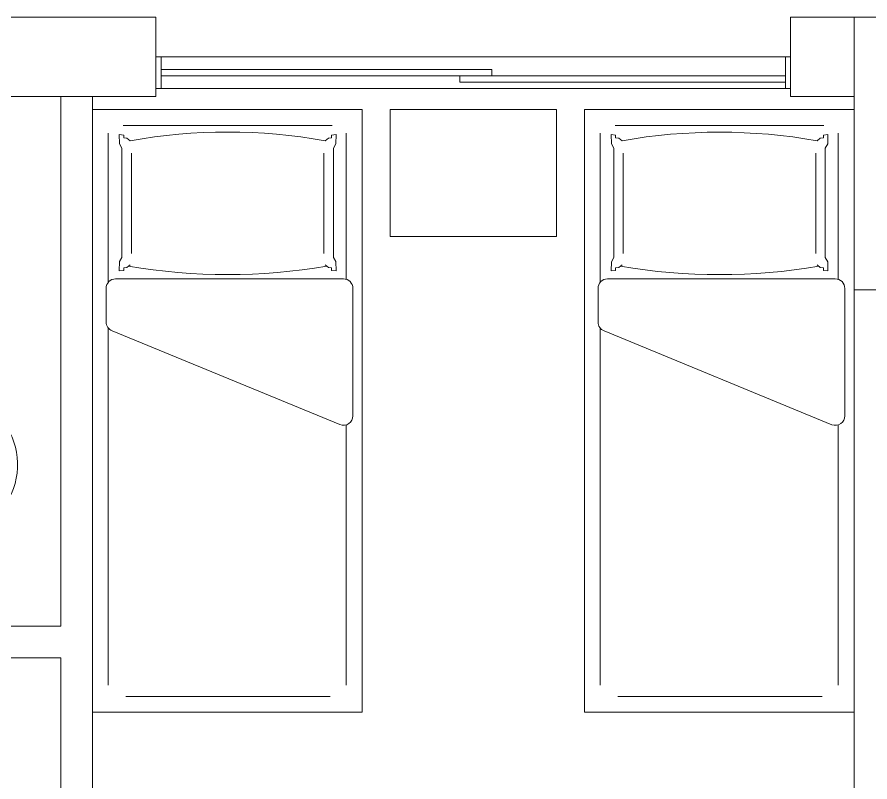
# Model space of a CAD drawing. Header units: millimetres. Extents: x 2878 to 6301, y 540 to 1980.
# Drawn here: x 2935.567 to 2938.255, y 834.245 to 836.656 of the extents above; entities that cross this region are included whole.
import ezdxf

# ---------------------------------------------------------------- set-up
doc = ezdxf.new("R2010")
doc.units = ezdxf.units.MM
doc.header["$LTSCALE"] = 4
for name, color, linetype, lineweight in [('ALVENARIA', 4, 'Continuous', 20), ('COTAS', 35, 'Continuous', 5), ('JANELA', 2, 'Continuous', 20), ('PILAR', 1, 'Continuous', 5)]:
    doc.layers.add(name, color=color, linetype=linetype, lineweight=lineweight)

# ---------------------------------------------------------------- blocks, each defined once
blk = doc.blocks.new('MESA2LUG')
at = {"layer": 'COTAS'}
for p, q in [((-0.2166, 0.6293), (-0.1784, 0.6134)), ((0.2356, 0.6134), (0.2739, 0.6293)), ((-0.2739, -0.6039), (-0.2356, -0.588)), ((0.1784, -0.588), (0.2166, -0.6039))]:
    blk.add_line(p, q, dxfattribs=at)
for radius in [0.483, 0.414]:
    blk.add_circle((0, 0.0127), radius, dxfattribs=at)
for centre, radius, start, end in [((0.0286, 0.5271), 0.2657, 22.6199, 157.3801), ((0.0286, 0.5271), 0.2242, 22.6199, 157.3801), ((0.0286, 0.4754), 0.2208, 347.9254, 184.99), ((-0.0286, -0.45), 0.2208, 167.9254, 4.99), ((-0.0286, -0.5017), 0.2243, 202.6199, 337.3801), ((-0.0286, -0.5017), 0.2657, 202.6199, 337.3801)]:
    blk.add_arc(centre, radius, start, end, dxfattribs=at)
blk = doc.blocks.new('CAMADESO')
for p, q in [((-0.0021, 1.8725), (-0.0021, -0.0275)), ((-0.0021, 1.8725), (0.8479, 1.8725)), ((0.8479, 1.8725), (0.8479, -0.0275)), ((0.095, 1.8225), (0.7529, 1.8225)), ((0.0479, 1.7976), (0.0479, 1.328)), ((0.0823, 1.7934), (0.0965, 1.7917)), ((0.0831, 1.7641), (0.0823, 1.7934)), ((0.0965, 1.7917), (0.0965, 1.7833)), ((0.0965, 1.7833), (0.1066, 1.7825)), ((0.1066, 1.7825), (0.1166, 1.7741)), ((0.7413, 1.7825), (0.7313, 1.7741)), ((0.7514, 1.7833), (0.7413, 1.7825)), ((0.7656, 1.7934), (0.7514, 1.7917)), ((0.7514, 1.7917), (0.7514, 1.7833)), ((0.7648, 1.7641), (0.7656, 1.7934)), ((0.7979, 1.7977), (0.7979, 1.3373)), ((0.0907, 1.7507), (0.0831, 1.7641)), ((0.0907, 1.7507), (0.0907, 1.4063)), ((0.7572, 1.7507), (0.7648, 1.7641)), ((0.7572, 1.7507), (0.7572, 1.4063)), ((0.1206, 1.7346), (0.1206, 1.4188)), ((0.7273, 1.7346), (0.7273, 1.4188)), ((0.0907, 1.4063), (0.0831, 1.3929)), ((0.7572, 1.4063), (0.7648, 1.3929)), ((0.0831, 1.3929), (0.0823, 1.3636)), ((0.0965, 1.3737), (0.1066, 1.3745)), ((0.0965, 1.3653), (0.0965, 1.3737)), ((0.1066, 1.3745), (0.1166, 1.3828)), ((0.7413, 1.3745), (0.7313, 1.3828)), ((0.7514, 1.3737), (0.7413, 1.3745)), ((0.7514, 1.3653), (0.7514, 1.3737)), ((0.7648, 1.3929), (0.7656, 1.3636)), ((0.0823, 1.3636), (0.0965, 1.3653)), ((0.7656, 1.3636), (0.7514, 1.3653)), ((0.071, 1.3388), (0.7886, 1.3388)), ((0.041, 1.2027), (0.041, 1.3088)), ((0.8186, 1.3088), (0.8186, 0.9071)), ((0.0479, 1.1835), (0.0479, 0.0581)), ((0.7779, 0.8791), (0.0602, 1.1747)), ((0.7979, 0.8786), (0.7979, 0.0581)), ((0.1036, 0.0225), (0.747, 0.0225)), ((-0.0021, -0.0275), (0.8479, -0.0275))]:
    blk.add_line(p, q)
for centre, radius, start, end in [((0.4239, 0.0469), 1.7544, 79.91, 100.09), ((0.4239, 3.2024), 1.8503, 260.2805, 279.7195), ((0.071, 1.3088), 0.03, 90, 180), ((0.7886, 1.3088), 0.03, 0, 90), ((0.071, 1.2027), 0.03, 180, 248.9412), ((0.7886, 0.9071), 0.03, 248.9412, 0)]:
    blk.add_arc(centre, radius, start, end)

msp = doc.modelspace()

# ---------------------------------------------------------------- linework, layer by layer
at = {"layer": 'ALVENARIA'}
for p, q in [((2935.7048, 836.656), (2935.7048, 836.656)), ((2935.7048, 836.656), (2936.0048, 836.6559)), ((2938.0048, 836.6558), (2938.4048, 836.6558)), ((2935.7046, 834.736), (2935.7047, 836.4059)), ((2935.8046, 833.406), (2935.8047, 836.406)), ((2935.8047, 836.406), (2936.0047, 836.4059)), ((2938.0047, 836.4058), (2938.2047, 836.4058)), ((2938.2047, 836.4058), (2938.2046, 833.4058)), ((2935.7046, 834.736), (2935.2546, 834.736)), ((2935.7046, 834.6361), (2935.2546, 834.6361)), ((2935.7046, 833.306), (2935.7046, 834.636))]:
    msp.add_line(p, q, dxfattribs=at)
at = {"layer": 'ALVENARIA', "ltscale": 200}
for p, q in [((2936.0047, 836.4059), (2936.0048, 836.6559)), ((2938.0047, 836.4058), (2938.0048, 836.6558))]:
    msp.add_line(p, q, dxfattribs=at)
at = {"layer": 'COTAS', "ltscale": 200}
for p, q in [((2937.0628, 836.4909), (2936.0209, 836.4909)), ((2937.0128, 836.4709), (2936.0209, 836.4709)), ((2937.9886, 836.4708), (2937.0128, 836.4709)), ((2937.9886, 836.4508), (2936.9628, 836.4509))]:
    msp.add_line(p, q, dxfattribs=at)
at = {"layer": 'COTAS', "ltscale": 0.03}
for p, q in [((2937.0628, 836.4709), (2937.0628, 836.4909)), ((2936.9628, 836.4509), (2936.9628, 836.4709))]:
    msp.add_line(p, q, dxfattribs=at)
at = {"layer": 'COTAS', "ltscale": 0.01}
msp.add_lwpolyline([(2937.2665, 835.9642), (2936.743, 835.9642), (2936.743, 836.3645), (2937.2665, 836.3645)], close=True, dxfattribs=at)
at = {"layer": 'JANELA', "ltscale": 200}
for p, q in [((2938.0048, 836.5308), (2936.0048, 836.5309)), ((2938.0047, 836.4308), (2936.0047, 836.4309))]:
    msp.add_line(p, q, dxfattribs=at)
at = {"layer": 'JANELA', "ltscale": 0.03}
for points in [[(2936.0047, 836.4309), (2936.0209, 836.4309), (2936.0209, 836.5309), (2936.0048, 836.5309)], [(2937.9886, 836.4308), (2938.0047, 836.4308), (2938.0048, 836.5308), (2937.9886, 836.5308)]]:
    msp.add_lwpolyline(points, close=True, dxfattribs=at)
at = {"layer": 'PILAR', "color": 1, "ltscale": 0.01}
for points in [[(2935.5048, 836.4059), (2935.5048, 836.656), (2936.0048, 836.6559), (2936.0048, 836.4059)], [(2938.2044, 836.6558), (2938.4044, 836.6558), (2938.4044, 835.7958), (2938.2044, 835.7958)]]:
    msp.add_lwpolyline(points, close=True, dxfattribs=at)

# ---------------------------------------------------------------- block references
at = {"layer": 'COTAS', "ltscale": 0.01}
for p in [(2935.8068, 834.492), (2937.3568, 834.4919)]:
    msp.add_blockref('CAMADESO', p, dxfattribs=at)
at = {"layer": 'COTAS', "xscale": 0.8515426990811611, "yscale": 0.8515426990811611, "zscale": 0.8515426990811611, "rotation": 62.07588864843787}
msp.add_blockref('MESA2LUG', (2934.9764, 835.4666), dxfattribs=at)

doc.saveas('drawing.dxf')
